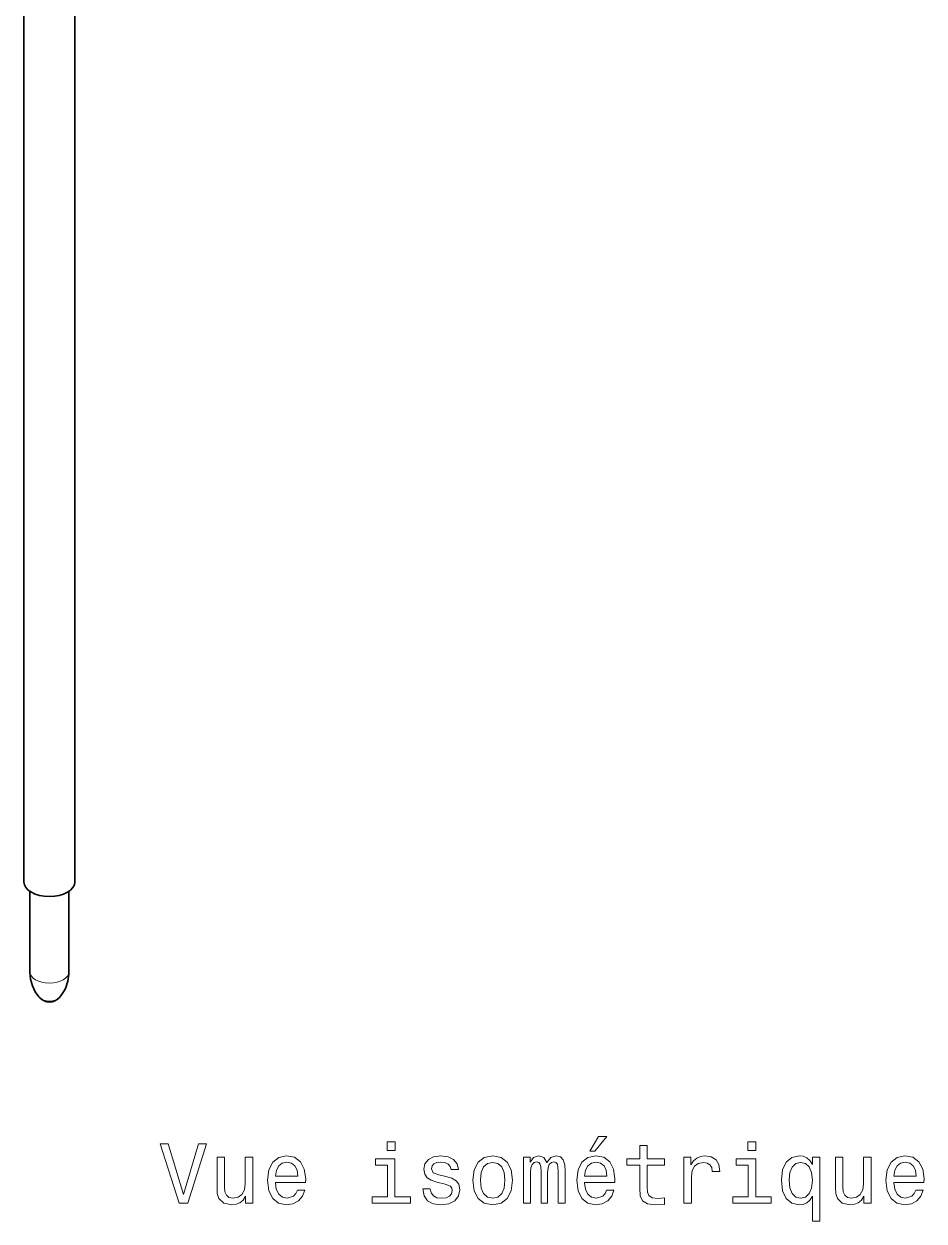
# Model space of a CAD drawing. Extents: x 386 to 1062, y 188 to 634.
# Drawn here: x 676.1 to 729.1, y 487.5 to 558 of the extents above; entities that cross this region are included whole.
import ezdxf

# ---------------------------------------------------------------- set-up
doc = ezdxf.new("R2010")
doc.units = 0

msp = doc.modelspace()

# ---------------------------------------------------------------- linework, layer by layer
at = {"color": 7, "lineweight": 35}
for p, q in [((676.089, 507.479), (676.089, 585.344)), ((679.089, 507.479), (679.089, 585.344))]:
    msp.add_line(p, q, dxfattribs=at)
at = {"color": 7, "lineweight": 35, "ltscale": 0.118781}
msp.add_line((676.439, 502.172), (676.439, 506.923), dxfattribs=at)
at = {"color": 7, "lineweight": 35, "ltscale": 0.118779}
msp.add_line((678.739, 502.172), (678.739, 506.923), dxfattribs=at)
at = {"color": 7, "lineweight": 35}
msp.add_lwpolyline([(676.439, 502.172), (676.478, 501.742), (676.586, 501.353), (676.753, 501.001), (676.965, 500.703), (677.016, 500.646)], dxfattribs=at)
at = {"color": 7, "lineweight": 13}
for points in [[(709.43, 491.615), (709.728, 491.615), (710.429, 492.473), (709.934, 492.473)], [(686.367, 492.044), (685.49, 489.063), (684.587, 492.044), (684.108, 492.044), (685.238, 488.539), (685.742, 488.539), (686.847, 492.044)], [(697.962, 492.16), (697.493, 492.16), (697.493, 491.656), (697.962, 491.656)], [(712.365, 490.778), (712.365, 489.422), (712.396, 488.983), (712.537, 488.68), (712.819, 488.504), (713.298, 488.443), (713.823, 488.468), (713.823, 488.852), (713.44, 488.821), (713.091, 488.862), (712.905, 488.988), (712.824, 489.2), (712.809, 489.497), (712.809, 490.778), (713.823, 490.778), (713.823, 491.156), (712.809, 491.156), (712.809, 491.948), (712.365, 491.948), (712.365, 491.156), (711.599, 491.156), (711.599, 490.778)], [(719.214, 492.16), (718.745, 492.16), (718.745, 491.656), (719.214, 491.656)], [(689.57, 491.247), (689.126, 491.247), (689.126, 489.684), (689.076, 489.321), (688.929, 489.058), (688.702, 488.897), (688.405, 488.847), (688.168, 488.887), (688.017, 489.008), (687.931, 489.215), (687.911, 489.507), (687.911, 491.247), (687.467, 491.247), (687.467, 489.467), (687.482, 489.109), (687.578, 488.811), (687.87, 488.539), (688.339, 488.443), (688.591, 488.478), (688.808, 488.569), (688.995, 488.726), (689.146, 488.953), (689.146, 488.539), (689.57, 488.539)], [(690.906, 489.764), (692.682, 489.764), (692.687, 489.971), (692.606, 490.551), (692.384, 490.985), (692.031, 491.247), (691.562, 491.343), (691.103, 491.242), (690.75, 490.96), (690.523, 490.501), (690.442, 489.896), (690.518, 489.275), (690.745, 488.821), (691.093, 488.539), (691.547, 488.443), (691.94, 488.509), (692.263, 488.68), (692.5, 488.953), (692.636, 489.316), (692.197, 489.316), (692.107, 489.114), (691.976, 488.963), (691.602, 488.842), (691.315, 488.897), (691.098, 489.074), (690.957, 489.361), (690.906, 489.749)], [(697.947, 488.912), (697.947, 491.156), (696.807, 491.156), (696.807, 490.778), (697.503, 490.778), (697.503, 488.912), (696.595, 488.912), (696.595, 488.539), (698.865, 488.539), (698.865, 488.912)], [(700.952, 490.117), (700.524, 490.218), (700.206, 490.334), (700.1, 490.571), (700.13, 490.738), (700.236, 490.859), (700.408, 490.935), (700.655, 490.965), (700.892, 490.935), (701.079, 490.844), (701.2, 490.708), (701.25, 490.526), (701.684, 490.526), (701.684, 490.536), (701.608, 490.864), (701.401, 491.121), (701.079, 491.283), (700.655, 491.343), (700.226, 491.283), (699.914, 491.116), (699.717, 490.869), (699.656, 490.556), (699.702, 490.254), (699.843, 490.042), (700.075, 489.891), (700.413, 489.785), (700.907, 489.664), (701.21, 489.538), (701.29, 489.437), (701.321, 489.285), (701.275, 489.099), (701.154, 488.958), (700.958, 488.867), (700.695, 488.837), (700.418, 488.867), (700.216, 488.973), (700.08, 489.144), (700.025, 489.381), (699.596, 489.381), (699.666, 488.978), (699.873, 488.685), (700.201, 488.509), (700.655, 488.443), (701.129, 488.509), (701.477, 488.685), (701.689, 488.968), (701.764, 489.336), (701.709, 489.654), (701.553, 489.87), (701.295, 490.012)], [(702.531, 489.891), (702.612, 489.275), (702.844, 488.821), (703.212, 488.539), (703.706, 488.443), (704.195, 488.539), (704.563, 488.816), (704.795, 489.27), (704.881, 489.891), (704.795, 490.506), (704.563, 490.965), (704.195, 491.242), (703.706, 491.343), (703.212, 491.242), (702.844, 490.96), (702.612, 490.506)], [(705.522, 488.539), (705.93, 488.539), (705.93, 490.349), (705.955, 490.622), (706.031, 490.819), (706.147, 490.935), (706.298, 490.98), (706.419, 490.94), (706.5, 490.839), (706.54, 490.667), (706.555, 490.44), (706.555, 488.539), (706.939, 488.539), (706.939, 490.349), (706.964, 490.617), (707.04, 490.813), (707.161, 490.935), (707.312, 490.98), (707.433, 490.94), (707.514, 490.839), (707.564, 490.44), (707.564, 488.539), (707.973, 488.539), (707.973, 490.41), (707.947, 490.798), (707.867, 491.096), (707.705, 491.277), (707.443, 491.343), (707.135, 491.242), (706.898, 490.95), (706.712, 491.237), (706.399, 491.343), (706.112, 491.242), (705.915, 490.96), (705.915, 491.247), (705.522, 491.247)], [(709.122, 489.764), (710.898, 489.764), (710.903, 489.971), (710.822, 490.551), (710.6, 490.985), (710.247, 491.247), (709.778, 491.343), (709.319, 491.242), (708.966, 490.96), (708.739, 490.501), (708.659, 489.896), (708.734, 489.275), (708.961, 488.821), (709.309, 488.539), (709.763, 488.443), (710.156, 488.509), (710.479, 488.68), (710.716, 488.953), (710.852, 489.316), (710.414, 489.316), (710.323, 489.114), (710.192, 488.963), (709.818, 488.842), (709.531, 488.897), (709.314, 489.074), (709.173, 489.361), (709.122, 489.749)], [(714.973, 488.539), (715.416, 488.539), (715.416, 490.087), (715.462, 490.46), (715.598, 490.728), (715.82, 490.889), (716.117, 490.945), (716.339, 490.909), (716.506, 490.808), (716.607, 490.637), (716.642, 490.405), (717.091, 490.405), (717.03, 490.813), (716.864, 491.106), (716.586, 491.283), (716.208, 491.343), (715.951, 491.303), (715.729, 491.202), (715.532, 491.03), (715.376, 490.798), (715.376, 491.247), (714.973, 491.247)], [(719.199, 488.912), (719.199, 491.156), (718.059, 491.156), (718.059, 490.778), (718.755, 490.778), (718.755, 488.912), (717.847, 488.912), (717.847, 488.539), (720.117, 488.539), (720.117, 488.912)], [(722.543, 490.829), (722.386, 491.056), (722.21, 491.217), (722.003, 491.308), (721.766, 491.343), (721.337, 491.242), (721.004, 490.96), (720.787, 490.506), (720.712, 489.896), (720.787, 489.28), (721.004, 488.826), (721.337, 488.539), (721.766, 488.443), (722.003, 488.473), (722.205, 488.559), (722.381, 488.715), (722.543, 488.953), (722.543, 487.49), (722.986, 487.49), (722.986, 491.247), (722.543, 491.247)], [(726.002, 491.247), (725.558, 491.247), (725.558, 489.684), (725.508, 489.321), (725.362, 489.058), (725.135, 488.897), (724.837, 488.847), (724.6, 488.887), (724.449, 489.008), (724.363, 489.215), (724.343, 489.507), (724.343, 491.247), (723.899, 491.247), (723.899, 489.467), (723.914, 489.109), (724.01, 488.811), (724.303, 488.539), (724.772, 488.443), (725.024, 488.478), (725.241, 488.569), (725.427, 488.726), (725.579, 488.953), (725.579, 488.539), (726.002, 488.539)], [(727.339, 489.764), (729.114, 489.764), (729.119, 489.971), (729.038, 490.551), (728.816, 490.985), (728.463, 491.247), (727.994, 491.343), (727.535, 491.242), (727.182, 490.96), (726.955, 490.501), (726.875, 489.896), (726.95, 489.275), (727.177, 488.821), (727.525, 488.539), (727.979, 488.443), (728.372, 488.509), (728.695, 488.68), (728.932, 488.953), (729.068, 489.316), (728.63, 489.316), (728.539, 489.114), (728.408, 488.963), (728.035, 488.842), (727.747, 488.897), (727.53, 489.074), (727.389, 489.361), (727.339, 489.749)], [(690.906, 490.138), (690.962, 490.486), (691.098, 490.743), (691.305, 490.899), (691.577, 490.955), (691.844, 490.899), (692.051, 490.743), (692.177, 490.486), (692.223, 490.138)], [(702.985, 489.896), (703.03, 490.349), (703.172, 490.677), (703.398, 490.879), (703.706, 490.95), (704.009, 490.879), (704.236, 490.682), (704.377, 490.349), (704.427, 489.896), (704.377, 489.437), (704.236, 489.104), (704.009, 488.902), (703.706, 488.837), (703.398, 488.902), (703.172, 489.104), (703.03, 489.437)], [(709.122, 490.138), (709.178, 490.486), (709.314, 490.743), (709.521, 490.899), (709.793, 490.955), (710.061, 490.899), (710.267, 490.743), (710.393, 490.486), (710.439, 490.138)], [(721.166, 489.896), (721.211, 490.344), (721.352, 490.672), (721.564, 490.874), (721.841, 490.945), (722.134, 490.874), (722.356, 490.677), (722.487, 490.349), (722.537, 489.896), (722.487, 489.437), (722.356, 489.109), (722.134, 488.907), (721.841, 488.842), (721.564, 488.907), (721.352, 489.109), (721.211, 489.442)], [(727.339, 490.138), (727.394, 490.486), (727.53, 490.743), (727.737, 490.899), (728.009, 490.955), (728.277, 490.899), (728.483, 490.743), (728.609, 490.486), (728.655, 490.138)]]:
    msp.add_lwpolyline(points, close=True, dxfattribs=at)
at = {"color": 7, "lineweight": 35}
for centre, radius, start, end in [((676.41, 502.167), 2.329, 333.26874, 0.12331), ((676.618, 502.063), 2.096, 317.46476, 333.2445), ((677.589, 501.177), 0.781, 222.77729, 317.22323)]:
    msp.add_arc(centre, radius, start, end, dxfattribs=at)
msp.add_ellipse((677.589, 507.479), major_axis=(1.5, 0), ratio=0.57735, start_param=3.141593, end_param=6.283185, dxfattribs=at)
at = {"color": 7, "lineweight": 13}
for centre, major_axis, start_param, end_param in [((677.589, 502.172), (1.15, 0), 3.141622, 6.283214), ((677.589, 500.823), (0.65, 0), 3.632239, 5.792555)]:
    msp.add_ellipse(centre, major_axis=major_axis, ratio=0.57735, start_param=start_param, end_param=end_param, dxfattribs=at)

doc.saveas('drawing.dxf')
